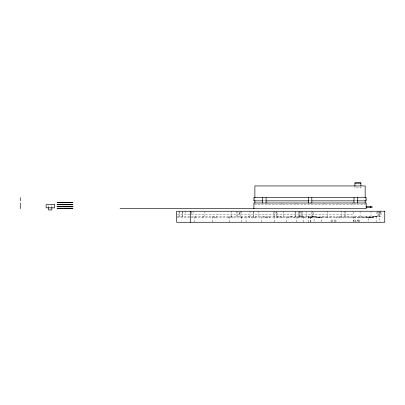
<?xml version="1.0" encoding="UTF-8"?>
<svg xmlns="http://www.w3.org/2000/svg" width="405" height="405" viewBox="0 0 405 405"><rect width="100%" height="100%" fill="white"/><g stroke="black" fill="none" stroke-linecap="round" stroke-linejoin="round"><path stroke-width="0.3" stroke-dasharray="2.02 1.52" d="M274.646 216.569L274.646 214.427L276.362 212.159M202.434 217.86L203.573 216.569M215.247 217.86L216.969 216.569M228.061 217.86L230.364 216.569M240.504 217.86L243.385 216.569M252.948 217.86L256.406 216.569M264.748 217.86L268.763 216.569M276.554 217.86L281.116 216.569M287.464 217.86L292.531 216.569M298.369 217.86L303.947 216.569M308.144 217.86L314.164 216.569M317.92 217.86L324.385 216.569M326.349 217.86L333.178 216.569M334.778 217.86L341.972 216.569M341.683 217.86L349.145 216.569M348.583 217.86L356.319 216.569M353.808 217.86L361.716 216.569M368.702 217.86L376.625 216.569M359.033 217.86L367.107 216.569M377.121 216.569L369.036 217.86L177.233 217.86M362.47 217.86L370.6 216.569M365.902 217.86L374.093 216.569M367.467 217.86L375.607 216.569M263.285 200.86L265.508 200.86M309.415 200.86L310.701 200.86M354.831 200.86L356.238 200.86M254.492 204.292L366.186 204.292M177.167 214.427L353.459 214.427L353.459 211.253M177.238 216.569L381.014 216.569L381.014 211.835M353.459 220.062L359.66 220.062L359.66 221.196L353.459 221.196M314.371 216.569L322.177 217.86M311.971 216.569L319.672 217.86M306.944 216.569L314.381 217.86M299.396 216.569L306.418 217.86M289.489 216.569L295.954 217.86M277.43 216.569L283.206 217.86M263.478 216.569L268.454 217.86M247.921 216.569L252.006 217.86M231.093 216.569L234.211 217.86M213.349 216.569L215.45 217.86M195.068 216.569L196.116 217.86M274.605 211.253L274.646 214.427M380.416 211.253L380.472 214.427L376.969 214.427L376.969 211.253M380.381 211.253L380.381 214.427M379.839 211.243L379.839 222.269M379.12 211.845L379.12 216.569M378.057 211.243L378.057 216.569M377.936 211.253L377.936 216.569M376.123 222.269L376.123 216.569L368.373 217.86L368.373 222.269M371.026 211.243L371.026 216.569M365.163 198.577L365.163 199.842M360.911 186.913L360.911 187.88L354.937 187.88L354.937 185.946M360.08 211.243L360.08 216.569M359.301 220.062L359.301 221.196M358.202 220.062L358.202 221.196M357.838 220.062L357.838 221.196M355.281 220.062L355.281 221.196M353.823 220.062L353.823 221.196M353.459 216.569L353.459 222.269M352.147 203.001L352.147 204.292M345.475 211.243L345.475 216.569M344.625 211.253L344.625 216.569M341.288 211.253L341.304 216.569M339.425 216.569L339.425 217.86M338.114 203.431L338.114 204.292M334.94 220.062L334.94 221.196M332.019 220.062L332.019 221.196M327.534 211.243L327.534 216.569M325.392 216.569L325.392 217.86M324.081 203.001L324.081 204.292M321.853 221.641L321.853 217.86L314.098 216.569L314.098 222.269M313.252 212.311L313.252 214.427M312.306 211.253L312.306 216.569M311.359 216.569L311.359 217.86M311.121 211.845L311.121 216.569M310.681 216.569L310.681 222.269M310.382 216.569L310.382 222.269M310.043 203.001L310.043 204.292M308.362 216.569L308.362 222.269M306.666 211.243L306.666 216.569M303.487 216.569L303.487 222.269M302.338 211.253L302.338 216.569M301.264 211.845L301.264 216.569M300.91 211.253L300.91 216.569M299.842 211.253L299.842 216.569M299.092 211.253L299.092 216.569M298.89 211.845L298.89 216.569M297.321 216.569L297.321 217.86M296.151 216.569L296.151 222.269M296.009 203.001L296.009 204.292M295.756 211.253L295.756 216.569M295.554 211.845L295.554 216.569M286.512 216.569L286.512 222.269M283.338 211.243L283.287 217.86M281.976 203.001L281.976 204.292M277.045 212.311L277.045 216.569M276.225 211.253L276.225 216.569M274.777 216.569L274.777 222.269M273.82 211.845L273.82 216.569M269.254 216.569L269.254 217.86M267.943 203.431L267.943 204.292M261.19 216.569L261.19 222.269M258.091 211.243L258.091 216.569M255.221 216.569L255.221 217.86M254.877 198.577L254.877 199.842M253.353 211.845L253.353 216.569M253.343 211.253L253.343 216.569M250.022 211.253L250.022 216.569M246.043 216.569L246.043 222.269M241.183 211.253L241.183 214.427M241.183 216.569L241.183 222.269M240.2 211.253L240.2 216.569M239.795 212.311L239.795 214.427M239.725 212.311L239.725 216.569M237.148 211.253L237.148 216.569M236.672 211.253L236.672 216.569M231.483 211.243L231.483 216.569M229.655 216.569L229.655 222.269M212.382 216.569L212.382 222.269M204.12 211.243L204.12 216.569M194.577 216.569L194.577 222.269M193.069 211.253L193.069 214.427M191.848 211.253L191.848 214.437M190.978 212.311L190.978 214.427M185.075 211.253L185.075 214.427M182.66 211.845L182.66 216.569M182.371 211.253L182.371 216.569M179.324 211.845L179.324 216.569M179.035 211.253L179.035 216.569M51.855 205.705L51.855 207.294M48.519 205.705L48.519 207.294M336.398 220.062L330.561 220.062L330.561 221.196L336.398 221.196L336.398 220.062"/><path stroke-width="0.61" d="M354.937 183.202L360.911 183.202M262.739 200.86L253.905 200.86L253.905 197.686L366.186 197.686L366.186 200.86L356.724 200.86M265.893 200.86L308.782 200.86M311.815 200.86L354.198 200.86M57.389 202.404L64.684 202.404M65.372 202.419L72.672 202.419M57.095 202.672L64.977 202.672M65.078 202.692L72.966 202.692M57.095 204.287L64.977 204.287M65.078 204.302L72.966 204.302M57.389 204.474L64.684 204.474M65.453 204.49L72.581 204.49M65.58 204.571L71.898 204.571M57.095 204.743L64.977 204.743M65.078 204.763L72.966 204.763M57.095 206.358L64.977 206.358M65.078 206.373L72.966 206.373M366.186 206.494L372.023 206.494L372.023 207.628L366.186 207.628M57.389 206.53L64.684 206.53M65.453 206.55L72.581 206.55M57.095 206.798L64.977 206.798M65.078 206.818L72.966 206.818M57.095 208.413L64.977 208.413M65.078 208.433L72.966 208.433M57.55 208.681L64.522 208.681M65.539 208.702L72.51 208.702M120.067 208.702L366.186 208.702L366.186 203.001L253.905 203.001L253.905 208.702M370.565 206.494L370.565 207.628M365.163 197.944L365.163 185.946L254.877 185.946L254.877 197.944M365.163 200.47L365.163 203.001M360.911 185.946L360.911 182.731L354.937 182.731L354.937 185.946M357.347 197.686L357.347 203.001M354.01 197.686L354.01 203.001M311.815 197.686L311.815 203.001M308.478 197.686L308.478 203.001M266.065 197.686L266.065 203.001M262.729 197.686L262.729 203.001M254.877 200.47L254.877 203.001M190.279 211.243L190.279 222.269M51.855 207.603L51.855 209.962L48.519 209.962L48.519 207.603M20.25 197.686L20.25 200.86M20.25 203.001L20.25 208.702M54.553 204.647L46.109 204.647L46.109 207.821L54.553 207.821L54.553 204.647M384.75 211.243L176.626 211.253L176.626 222.269L384.75 222.269L384.75 211.243"/></g></svg>
